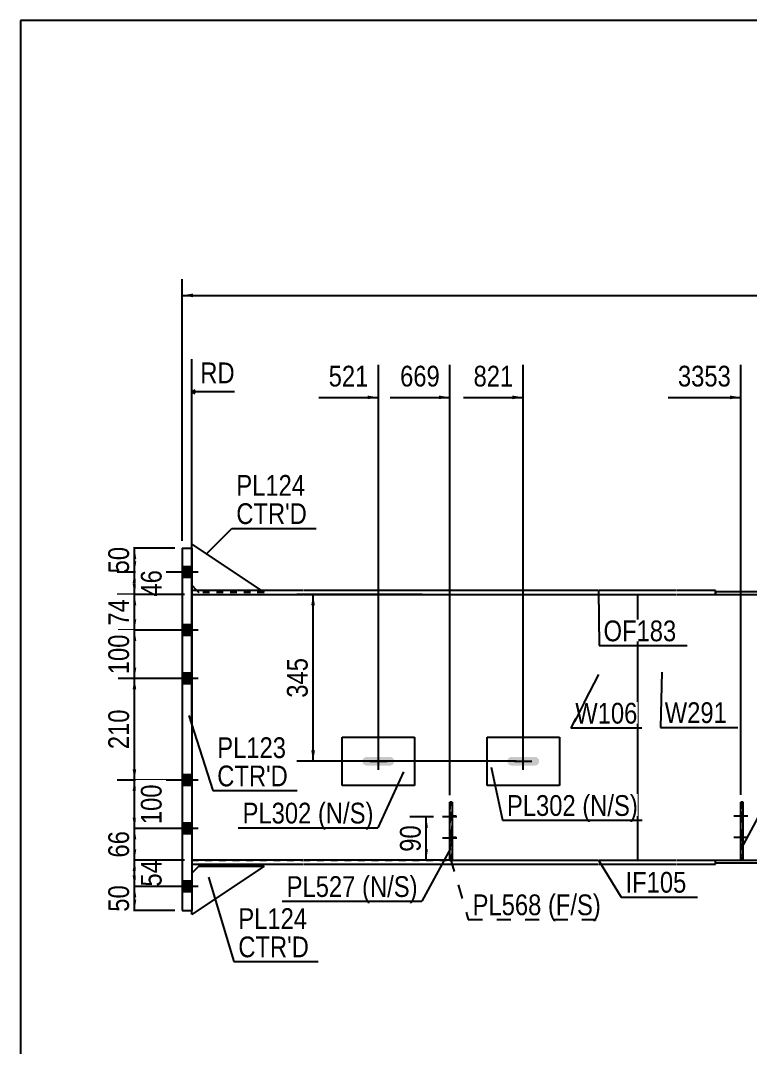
# Model space of a CAD drawing. Header units: millimetres. Extents: x -26 to 376, y -180 to 98.
# Drawn here: x -23.6 to 77, y -44 to 97.5 of the extents above; entities that cross this region are included whole.
import ezdxf

# ---------------------------------------------------------------- set-up
doc = ezdxf.new("R2010")
doc.units = ezdxf.units.MM
doc.linetypes.add('DXK_LINE_DOT1', pattern=[1.8814, 0.9407, -0.9407])
doc.linetypes.add('DXK_LINE_DOT2', pattern=[3.9198, 1.9599, -1.9599])
doc.styles.add('Arial Narrow', font='ARIALN.TTF', dxfattribs={"height": 0.2})

# ---------------------------------------------------------------- blocks, each defined once
blk = doc.blocks.new('Unknown-623588521-1210')
at = {"color": 5, "linetype": 'Continuous'}
for p, q in [((376.37, 97.51), (-23.63, 97.51)), ((-23.63, 97.51), (-23.63, -179.49))]:
    blk.add_line(p, q, dxfattribs=at)
blk = doc.blocks.new('Part-623588521-1416 - 1392')
at = {"color": 2, "linetype": 'Continuous'}
for p, q in [((20.77, -8), (20.77, -1.34)), ((20.77, -1.34), (30.77, -1.34)), ((30.77, -1.34), (30.77, -8)), ((30.77, -8), (20.77, -8))]:
    blk.add_line(p, q, dxfattribs=at)
blk = doc.blocks.new('Part-623588521-7664 - 1392')
at = {"color": 2, "linetype": 'Continuous'}
for p, q in [((75.81, -18.31), (75.81, -10.31)), ((76.14, -10.31), (75.81, -10.31)), ((76.14, -18.31), (76.14, -10.31)), ((75.81, -18.31), (76.14, -18.31))]:
    blk.add_line(p, q, dxfattribs=at)
at = {"color": 7, "linetype": 'DXK_LINE_DOT1'}
blk.add_line((75.81, -17.65), (76.14, -17.65), dxfattribs=at)
blk = doc.blocks.new('Part-623588521-1421 - 1392')
at = {"color": 2, "linetype": 'Continuous'}
for p, q in [((15.33, 18.87), (0, 18.87)), ((56.1, 18.87), (15.43, 18.87)), ((66.87, 18.87), (56.2, 18.87)), ((72.3, 18.87), (66.97, 18.87)), ((72.3, 18.33), (72.3, 18.87)), ((0, 18.33), (15.33, 18.33)), ((15.43, 18.33), (56.1, 18.33)), ((56.2, 18.33), (66.87, 18.33)), ((66.97, 18.33), (72.3, 18.33))]:
    blk.add_line(p, q, dxfattribs=at)
at = {"color": 7, "linetype": 'DXK_LINE_DOT1'}
blk.add_line((0, 18.87), (0, 18.33), dxfattribs=at)
blk = doc.blocks.new('Part-623588521-1710 - 1392')
at = {"color": 2, "linetype": 'Continuous'}
for p, q in [((10, -19.13), (0, -25.8)), ((1, -19.13), (0, -20.13)), ((1, -19.13), (10, -19.13)), ((0, -25.8), (0, -25.27))]:
    blk.add_line(p, q, dxfattribs=at)
at = {"color": 7, "linetype": 'DXK_LINE_DOT1'}
blk.add_line((0, -20.13), (0, -25.27), dxfattribs=at)
blk = doc.blocks.new('Part-623588521-1465 - 1392')
at = {"color": 2, "linetype": 'Continuous'}
for p, q in [((72.3, -18.73), (72.3, -18.33)), ((72.3, -18.33), (82.11, -18.33)), ((82.21, -18.33), (92.88, -18.33)), ((92.98, -18.33), (105.14, -18.33)), ((105.24, -18.33), (110.58, -18.33)), ((110.58, -18.33), (110.58, -18.73)), ((82.11, -18.73), (72.3, -18.73)), ((92.88, -18.73), (82.21, -18.73)), ((105.14, -18.73), (92.98, -18.73)), ((110.58, -18.73), (105.24, -18.73))]:
    blk.add_line(p, q, dxfattribs=at)
blk = doc.blocks.new('Part-623588521-1487 - 1392')
at = {"color": 2, "linetype": 'Continuous'}
for p, q in [((72.3, 18.73), (72.3, 18.33)), ((72.3, 18.73), (82.11, 18.73)), ((82.21, 18.73), (87.54, 18.73)), ((87.54, 18.73), (87.54, 18.33)), ((72.3, 18.33), (82.11, 18.33)), ((82.21, 18.33), (87.54, 18.33))]:
    blk.add_line(p, q, dxfattribs=at)
blk = doc.blocks.new('Part-623588521-1818 - 1392')
at = {"color": 7, "linetype": 'DXK_LINE_DOT1'}
for p, q in [((0, 18.33), (0, -18.33)), ((0, 18.33), (15.33, 18.33)), ((15.43, 18.33), (56.1, 18.33)), ((56.2, 18.33), (61.53, 18.33)), ((0, -18.33), (15.33, -18.33)), ((15.43, -18.33), (35.63, -18.33)), ((35.97, -18.33), (56.1, -18.33)), ((56.2, -18.33), (61.53, -18.33))]:
    blk.add_line(p, q, dxfattribs=at)
at = {"color": 2, "linetype": 'Continuous'}
blk.add_line((61.53, 18.33), (61.53, -18.33), dxfattribs=at)
blk = doc.blocks.new('Bolt-623588521-1822 - 1392')
at = {"linetype": 'Continuous'}
for points in [[(-1.33, 22.13), (-1.33, 20.67), (0, 20.67), (0, 22.13)], [(-1.33, 22.13), (-1.33, 20.67), (0, 20.67), (0, 22.13)], [(-1.33, 14.13), (-1.33, 12.67), (0, 12.67), (0, 14.13)], [(-1.33, 14.13), (-1.33, 12.67), (0, 12.67), (0, 14.13)], [(-1.33, 7.47), (-1.33, 6), (0, 6), (0, 7.47)], [(-1.33, 7.47), (-1.33, 6), (0, 6), (0, 7.47)], [(-1.33, -6.53), (-1.33, -8), (0, -8), (0, -6.53)], [(-1.33, -6.53), (-1.33, -8), (0, -8), (0, -6.53)], [(-1.33, -13.2), (-1.33, -14.67), (0, -14.67), (0, -13.2)], [(-1.33, -13.2), (-1.33, -14.67), (0, -14.67), (0, -13.2)], [(-1.33, -21.2), (-1.33, -22.67), (0, -22.67), (0, -21.2)], [(-1.33, -21.2), (-1.33, -22.67), (0, -22.67), (0, -21.2)]]:
    blk.add_hatch(color=3, dxfattribs=at).paths.add_polyline_path(points)
at = {"color": 3, "linetype": 'Continuous'}
for p, q in [((0.89, 21.4), (-5.33, 21.4)), ((0.89, 21.4), (-5.33, 21.4)), ((0, 22.13), (-1.33, 22.13)), ((0, 22.13), (-1.33, 22.13)), ((0, 20.67), (-1.33, 20.67)), ((0, 20.67), (-1.33, 20.67)), ((0.89, 13.4), (-5.33, 13.4)), ((0.89, 13.4), (-5.33, 13.4)), ((0, 14.13), (-1.33, 14.13)), ((0, 14.13), (-1.33, 14.13)), ((0, 12.67), (-1.33, 12.67)), ((0, 12.67), (-1.33, 12.67)), ((0, 7.47), (-1.33, 7.47)), ((0, 7.47), (-1.33, 7.47)), ((0.89, 6.73), (-5.33, 6.73)), ((0.89, 6.73), (-5.33, 6.73)), ((0, 6), (-1.33, 6)), ((0, 6), (-1.33, 6)), ((0, -6.53), (-1.33, -6.53)), ((0, -6.53), (-1.33, -6.53)), ((0.89, -7.27), (-5.33, -7.27)), ((0.89, -7.27), (-5.33, -7.27)), ((0, -8), (-1.33, -8)), ((0, -8), (-1.33, -8)), ((0.89, -13.93), (-5.33, -13.93)), ((0.89, -13.93), (-5.33, -13.93)), ((0, -13.2), (-1.33, -13.2)), ((0, -13.2), (-1.33, -13.2)), ((0, -14.67), (-1.33, -14.67)), ((0, -14.67), (-1.33, -14.67)), ((0, -21.2), (-1.33, -21.2)), ((0, -21.2), (-1.33, -21.2)), ((0.89, -21.93), (-5.33, -21.93)), ((0.89, -21.93), (-5.33, -21.93)), ((0, -22.67), (-1.33, -22.67)), ((0, -22.67), (-1.33, -22.67))]:
    blk.add_line(p, q, dxfattribs=at)
blk = doc.blocks.new('Part-623588521-1492 - 1392')
at = {"color": 2, "linetype": 'Continuous'}
for p, q in [((15.33, -18.33), (0, -18.33)), ((35.63, -18.33), (15.43, -18.33)), ((35.97, -18.33), (56.1, -18.33)), ((56.2, -18.33), (66.87, -18.33)), ((66.97, -18.33), (72.3, -18.33)), ((72.3, -18.87), (72.3, -18.33)), ((0, -18.87), (15.33, -18.87)), ((15.43, -18.87), (56.1, -18.87)), ((56.2, -18.87), (66.87, -18.87)), ((66.97, -18.87), (72.3, -18.87))]:
    blk.add_line(p, q, dxfattribs=at)
at = {"color": 7, "linetype": 'DXK_LINE_DOT1'}
for p, q in [((0, -18.33), (0, -18.87)), ((35.63, -18.33), (35.97, -18.33))]:
    blk.add_line(p, q, dxfattribs=at)
blk = doc.blocks.new('Part-623588521-1514 - 1392')
at = {"color": 2, "linetype": 'Continuous'}
blk.add_line((61.53, 18.33), (61.53, -18.33), dxfattribs=at)
at = {"color": 7, "linetype": 'DXK_LINE_DOT1'}
for p, q in [((61.53, 18.33), (66.87, 18.33)), ((66.97, 18.33), (82.11, 18.33)), ((82.21, 18.33), (92.88, 18.33)), ((92.98, 18.33), (105.14, 18.33)), ((105.24, 18.33), (115.91, 18.33)), ((116.01, 18.33), (156.68, 18.33)), ((156.78, 18.33), (168.94, 18.33)), ((169.04, 18.33), (181.21, 18.33)), ((181.31, 18.33), (192.02, 18.33)), ((192.02, 18.33), (192.02, -18.33)), ((61.53, -18.33), (66.87, -18.33)), ((66.97, -18.33), (82.11, -18.33)), ((82.21, -18.33), (92.88, -18.33)), ((92.98, -18.33), (105.14, -18.33)), ((105.24, -18.33), (115.91, -18.33)), ((116.01, -18.33), (156.68, -18.33)), ((156.78, -18.33), (168.94, -18.33)), ((169.04, -18.33), (181.21, -18.33)), ((181.31, -18.33), (192.02, -18.33))]:
    blk.add_line(p, q, dxfattribs=at)
blk = doc.blocks.new('Part-623588521-7668 - 1392')
at = {"color": 2, "linetype": 'Continuous'}
for p, q in [((35.63, -18.33), (35.63, -10.33)), ((35.97, -10.33), (35.63, -10.33)), ((35.97, -10.33), (35.97, -18.33)), ((35.97, -18.33), (35.63, -18.33))]:
    blk.add_line(p, q, dxfattribs=at)
at = {"color": 7, "linetype": 'DXK_LINE_DOT1'}
blk.add_line((35.63, -17.67), (35.97, -17.67), dxfattribs=at)
blk = doc.blocks.new('Part-623588521-1676 - 1392')
at = {"color": 2, "linetype": 'Continuous'}
for p, q in [((-1.33, 24.73), (0, 24.73)), ((-1.33, 24.73), (-1.33, -25.27)), ((0, 24.73), (0, -25.27)), ((-1.33, -25.27), (0, -25.27))]:
    blk.add_line(p, q, dxfattribs=at)
blk = doc.blocks.new('Part-623588521-1705 - 1392')
at = {"color": 2, "linetype": 'Continuous'}
for p, q in [((0, 24.73), (0, 25.27)), ((0, 25.27), (9.6, 18.87)), ((0.73, 18.87), (0, 19.6))]:
    blk.add_line(p, q, dxfattribs=at)
at = {"color": 7, "linetype": 'DXK_LINE_DOT1'}
for p, q in [((0, 19.6), (0, 24.73)), ((0.73, 18.87), (1, 18.6)), ((10, 18.6), (1, 18.6)), ((9.6, 18.87), (10, 18.6))]:
    blk.add_line(p, q, dxfattribs=at)
blk = doc.blocks.new('Part-623588521-1725 - 1392')
at = {"color": 2, "linetype": 'Continuous'}
for p, q in [((40.77, -8), (40.77, -1.34)), ((40.77, -1.34), (50.77, -1.34)), ((50.77, -1.34), (50.77, -8)), ((50.77, -8), (40.77, -8))]:
    blk.add_line(p, q, dxfattribs=at)
blk = doc.blocks.new('Bolt-623588521-1823 - 1392')
at = {"linetype": 'Continuous'}
blk.add_hatch(color=3, dxfattribs=at).paths.add_polyline_path([(47.79, -5.09), (47.92, -4.9), (47.97, -4.67), (47.92, -4.44), (47.79, -4.25), (47.6, -4.12), (47.37, -4.07), (44.17, -4.07), (43.94, -4.12), (43.74, -4.25), (43.61, -4.44), (43.57, -4.67), (43.61, -4.9), (43.74, -5.09), (43.94, -5.22), (44.17, -5.27), (47.37, -5.27), (47.6, -5.22)])
at = {"color": 3, "linetype": 'Continuous'}
for p, q in [((45.77, -5.87), (45.77, -3.47)), ((44.57, -4.67), (46.97, -4.67))]:
    blk.add_line(p, q, dxfattribs=at)
blk = doc.blocks.new('Bolt-623588521-1829 - 1392')
at = {"linetype": 'Continuous'}
blk.add_hatch(color=3, dxfattribs=at).paths.add_polyline_path([(27.79, -5.09), (27.92, -4.9), (27.97, -4.67), (27.92, -4.44), (27.79, -4.25), (27.6, -4.12), (27.37, -4.07), (24.17, -4.07), (23.94, -4.12), (23.74, -4.25), (23.61, -4.44), (23.57, -4.67), (23.61, -4.9), (23.74, -5.09), (23.94, -5.22), (24.17, -5.27), (27.37, -5.27), (27.6, -5.22)])
at = {"color": 3, "linetype": 'Continuous'}
for p, q in [((25.77, -5.87), (25.77, -3.47)), ((24.57, -4.67), (26.97, -4.67))]:
    blk.add_line(p, q, dxfattribs=at)
blk = doc.blocks.new('Part-623588521-7666 - 1392')
at = {"color": 7, "linetype": 'DXK_LINE_DOT1'}
for p, q in [((75.81, -10.31), (75.81, -18.31)), ((76.14, -10.31), (75.81, -10.31)), ((76.14, -18.31), (76.14, -10.31)), ((75.81, -18.31), (76.14, -18.31))]:
    blk.add_line(p, q, dxfattribs=at)
blk = doc.blocks.new('Part-623588521-7670 - 1392')
at = {"color": 7, "linetype": 'DXK_LINE_DOT1'}
for p, q in [((35.63, -10.33), (35.63, -18.33)), ((35.97, -10.33), (35.63, -10.33)), ((35.97, -18.33), (35.97, -10.33)), ((35.63, -18.33), (35.97, -18.33))]:
    blk.add_line(p, q, dxfattribs=at)
blk = doc.blocks.new('Bolt-623588521-7684 - 1392')
at = {"linetype": 'Continuous'}
for points in [[(76.14, -12.7), (76.14, -11.76), (75.81, -11.76), (75.81, -12.7)], [(76.14, -15.65), (76.14, -14.71), (75.81, -14.71), (75.81, -15.65)]]:
    blk.add_hatch(color=3, dxfattribs=at).paths.add_polyline_path(points)
at = {"color": 3, "linetype": 'Continuous'}
for p, q in [((76.14, -11.76), (75.81, -11.76)), ((76.68, -12.23), (75.81, -12.23)), ((76.14, -12.7), (75.81, -12.7)), ((76.14, -14.71), (75.81, -14.71)), ((76.68, -15.18), (75.81, -15.18)), ((76.14, -15.65), (75.81, -15.65))]:
    blk.add_line(p, q, dxfattribs=at)
blk = doc.blocks.new('Bolt-623588521-7686 - 1392')
at = {"color": 3, "linetype": 'DXK_LINE_DOT2'}
for p, q in [((76.78, -12.23), (74.58, -12.23)), ((76.14, -11.76), (75.81, -11.76)), ((76.14, -12.7), (75.81, -12.7)), ((76.78, -15.18), (74.58, -15.18)), ((76.14, -14.71), (75.81, -14.71)), ((76.14, -15.65), (75.81, -15.65))]:
    blk.add_line(p, q, dxfattribs=at)
blk = doc.blocks.new('Bolt-623588521-7688 - 1392')
at = {"linetype": 'Continuous'}
for points in [[(35.97, -12.72), (35.97, -11.78), (35.63, -11.78), (35.63, -12.72)], [(35.97, -15.67), (35.97, -14.73), (35.63, -14.73), (35.63, -15.67)]]:
    blk.add_hatch(color=3, dxfattribs=at).paths.add_polyline_path(points)
at = {"color": 3, "linetype": 'Continuous'}
for p, q in [((35.97, -11.78), (35.63, -11.78)), ((36.5, -12.25), (35.63, -12.25)), ((35.97, -12.72), (35.63, -12.72)), ((35.97, -14.73), (35.63, -14.73)), ((36.5, -15.2), (35.63, -15.2)), ((35.97, -15.67), (35.63, -15.67))]:
    blk.add_line(p, q, dxfattribs=at)
blk = doc.blocks.new('Bolt-623588521-7690 - 1392')
at = {"color": 3, "linetype": 'DXK_LINE_DOT2'}
for p, q in [((36.6, -12.33), (34.4, -12.33)), ((35.97, -11.86), (35.63, -11.86)), ((35.97, -12.8), (35.63, -12.8)), ((36.6, -15.28), (34.4, -15.28)), ((35.97, -14.81), (35.63, -14.81)), ((35.97, -15.75), (35.63, -15.75))]:
    blk.add_line(p, q, dxfattribs=at)
blk = doc.blocks.new('StraightDimension-623588521-12097 - 1392')
at = {"linetype": 'Continuous'}
for points in [[(-8.15, -19.83), (-7.9, -18.33), (-7.65, -19.83)], [(-7.65, -20.43), (-7.9, -21.93), (-8.15, -20.43)]]:
    blk.add_hatch(color=7, dxfattribs=at).paths.add_polyline_path(points)
at = {"color": 7, "linetype": 'Continuous'}
for p, q in [((-1, -18.33), (-10.3, -18.33)), ((-7.9, -21.93), (-7.9, -18.33)), ((-1, -21.93), (-10.3, -21.93))]:
    blk.add_line(p, q, dxfattribs=at)
at = {"color": 0}
blk.add_wipeout([(-3.55, -17.71), (-7.75, -17.71), (-7.75, -22.56), (-3.55, -22.56)], dxfattribs=at)
at = {"color": 3, "style": 'Arial Narrow'}
blk.add_text('54', height=2.863, rotation=90.0002, dxfattribs=at).set_placement((-4.15, -21.96))
blk = doc.blocks.new('StraightDimension-623588521-2141 - 1392')
at = {"linetype": 'Continuous'}
for points in [[(16.51, 16.83), (16.76, 18.33), (17.01, 16.83)], [(17.01, -3.17), (16.76, -4.67), (16.51, -3.17)]]:
    blk.add_hatch(color=7, dxfattribs=at).paths.add_polyline_path(points)
at = {"color": 7, "linetype": 'Continuous'}
for p, q in [((31.8, 18.33), (14.51, 18.33)), ((16.76, -4.67), (16.76, 18.33)), ((44.77, -4.67), (14.51, -4.67))]:
    blk.add_line(p, q, dxfattribs=at)
at = {"color": 0}
blk.add_wipeout([(16.61, 10.17), (12.41, 10.17), (12.41, 3.49), (16.61, 3.49)], dxfattribs=at)
at = {"color": 3, "style": 'Arial Narrow'}
blk.add_text('345', height=2.863, rotation=90.0002, dxfattribs=at).set_placement((16.01, 4.09))
blk = doc.blocks.new('StraightDimension-623588521-2375 - 1392')
at = {"linetype": 'Continuous'}
blk.add_hatch(color=7, dxfattribs=at).paths.add_polyline_path([(0.17, 59.34), (-1.33, 59.59), (0.17, 59.84)])
at = {"color": 7, "linetype": 'Continuous'}
for p, q in [((-1.33, 25.73), (-1.33, 61.84)), ((-1.33, 59.59), (285.38, 59.59))]:
    blk.add_line(p, q, dxfattribs=at)
blk = doc.blocks.new('StraightDimension-623588521-10210 - 1392')
at = {"linetype": 'Continuous'}
blk.add_hatch(color=7, dxfattribs=at).paths.add_polyline_path([(74.31, 45.77), (75.81, 45.52), (74.31, 45.27)])
at = {"color": 7, "linetype": 'Continuous'}
for p, q in [((75.81, -9.31), (75.81, 50.02)), ((65.75, 45.52), (75.81, 45.52))]:
    blk.add_line(p, q, dxfattribs=at)
at = {"color": 0}
blk.add_wipeout([(75.03, 46.42), (75.03, 50.62), (66.52, 50.62), (66.52, 46.42)], dxfattribs=at)
at = {"color": 3, "style": 'Arial Narrow'}
blk.add_text('3353', height=2.863, dxfattribs=at).set_placement((67.12, 47.02))
blk = doc.blocks.new('StraightDimension-623588521-10211 - 1392')
at = {"linetype": 'Continuous'}
blk.add_hatch(color=7, dxfattribs=at).paths.add_polyline_path([(44.27, 45.77), (45.77, 45.52), (44.27, 45.27)])
at = {"color": 7, "linetype": 'Continuous'}
for p, q in [((45.77, -3.67), (45.77, 50.02)), ((37.53, 45.52), (45.77, 45.52))]:
    blk.add_line(p, q, dxfattribs=at)
at = {"color": 0}
blk.add_wipeout([(44.99, 46.42), (44.99, 50.62), (38.31, 50.62), (38.31, 46.42)], dxfattribs=at)
at = {"color": 3, "style": 'Arial Narrow'}
blk.add_text('821', height=2.863, dxfattribs=at).set_placement((38.91, 47.02))
blk = doc.blocks.new('StraightDimension-623588521-10212 - 1392')
at = {"linetype": 'Continuous'}
blk.add_hatch(color=7, dxfattribs=at).paths.add_polyline_path([(34.13, 45.77), (35.63, 45.52), (34.13, 45.27)])
at = {"color": 7, "linetype": 'Continuous'}
for p, q in [((35.63, -9.33), (35.63, 50.02)), ((27.4, 45.52), (35.63, 45.52))]:
    blk.add_line(p, q, dxfattribs=at)
at = {"color": 0}
blk.add_wipeout([(34.86, 46.42), (34.86, 50.62), (28.17, 50.62), (28.17, 46.42)], dxfattribs=at)
at = {"color": 3, "style": 'Arial Narrow'}
blk.add_text('669', height=2.863, dxfattribs=at).set_placement((28.77, 47.02))
blk = doc.blocks.new('StraightDimension-623588521-10213 - 1392')
at = {"linetype": 'Continuous'}
blk.add_hatch(color=7, dxfattribs=at).paths.add_polyline_path([(24.27, 45.77), (25.77, 45.52), (24.27, 45.27)])
at = {"color": 7, "linetype": 'Continuous'}
for p, q in [((25.77, -3.67), (25.77, 50.02)), ((17.53, 45.52), (25.77, 45.52))]:
    blk.add_line(p, q, dxfattribs=at)
at = {"color": 0, "linetype": 'Continuous'}
blk.add_wipeout([(6.53, 46.87), (6.53, 51.07), (0.59, 51.07), (0.59, 46.87)], dxfattribs=at)
at = {"color": 7, "linetype": 'Continuous'}
for p, q in [((0, 0.73), (0, 50.77)), ((0.5, 46.52), (0, 46.27)), ((0.5, 46.02), (0, 46.27)), ((5.93, 46.27), (0, 46.27))]:
    blk.add_line(p, q, dxfattribs=at)
at = {"color": 3, "linetype": 'Continuous', "style": 'Arial Narrow'}
blk.add_text('RD', height=2.863, dxfattribs=at).set_placement((1.19, 47.47))
at = {"color": 0}
blk.add_wipeout([(24.99, 46.42), (24.99, 50.62), (18.31, 50.62), (18.31, 46.42)], dxfattribs=at)
at = {"color": 3, "style": 'Arial Narrow'}
blk.add_text('521', height=2.863, dxfattribs=at).set_placement((18.91, 47.02))
blk = doc.blocks.new('StraightDimension-623588521-10445 - 1392')
at = {"linetype": 'Continuous'}
for points in [[(32.11, -13.83), (32.36, -12.33), (32.61, -13.83)], [(32.61, -16.83), (32.36, -18.33), (32.11, -16.83)]]:
    blk.add_hatch(color=7, dxfattribs=at).paths.add_polyline_path(points)
at = {"color": 7, "linetype": 'Continuous'}
for p, q in [((33.4, -12.33), (30.11, -12.33)), ((32.36, -18.33), (32.36, -12.33)), ((33.4, -18.33), (30.11, -18.33))]:
    blk.add_line(p, q, dxfattribs=at)
at = {"color": 0}
blk.add_wipeout([(32.21, -12.9), (28.01, -12.9), (28.01, -17.76), (32.21, -17.76)], dxfattribs=at)
at = {"color": 3, "style": 'Arial Narrow'}
blk.add_text('90', height=2.863, rotation=90.0002, dxfattribs=at).set_placement((31.61, -17.16))
blk = doc.blocks.new('StraightDimension-623588521-12090 - 1392')
at = {"linetype": 'Continuous'}
for points in [[(-8.15, 23.23), (-7.9, 24.73), (-7.65, 23.23)], [(-7.65, 22.9), (-7.9, 21.4), (-8.15, 22.9)]]:
    blk.add_hatch(color=7, dxfattribs=at).paths.add_polyline_path(points)
at = {"color": 7, "linetype": 'Continuous'}
for p, q in [((-2.33, 24.73), (-10.15, 24.73)), ((-7.9, 21.4), (-7.9, 24.73)), ((-1, 21.4), (-10.15, 21.4))]:
    blk.add_line(p, q, dxfattribs=at)
at = {"color": 0}
blk.add_wipeout([(-8.05, 25.49), (-12.25, 25.49), (-12.25, 20.64), (-8.05, 20.64)], dxfattribs=at)
at = {"color": 3, "style": 'Arial Narrow'}
blk.add_text('50', height=2.863, rotation=90.0002, dxfattribs=at).set_placement((-8.65, 21.24))
blk = doc.blocks.new('StraightDimension-623588521-12091 - 1392')
at = {"linetype": 'Continuous'}
for points in [[(-8.15, 19.9), (-7.9, 21.4), (-7.65, 19.9)], [(-7.65, 19.83), (-7.9, 18.33), (-8.15, 19.83)]]:
    blk.add_hatch(color=7, dxfattribs=at).paths.add_polyline_path(points)
at = {"color": 7, "linetype": 'Continuous'}
for p, q in [((-1, 21.4), (-10.3, 21.4)), ((-7.9, 18.33), (-7.9, 21.4)), ((-1, 18.33), (-10.3, 18.33))]:
    blk.add_line(p, q, dxfattribs=at)
at = {"color": 0}
blk.add_wipeout([(-3.55, 22.29), (-7.75, 22.29), (-7.75, 17.44), (-3.55, 17.44)], dxfattribs=at)
at = {"color": 3, "style": 'Arial Narrow'}
blk.add_text('46', height=2.863, rotation=90.0002, dxfattribs=at).set_placement((-4.15, 18.04))
blk = doc.blocks.new('StraightDimension-623588521-12092 - 1392')
at = {"linetype": 'Continuous'}
for points in [[(-8.15, 16.83), (-7.9, 18.33), (-7.65, 16.83)], [(-7.65, 14.91), (-7.9, 13.41), (-8.15, 14.91)]]:
    blk.add_hatch(color=7, dxfattribs=at).paths.add_polyline_path(points)
at = {"color": 7, "linetype": 'Continuous'}
for p, q in [((-1, 18.33), (-10.15, 18.33)), ((-7.9, 13.41), (-7.9, 18.33)), ((-1, 13.41), (-10.15, 13.41))]:
    blk.add_line(p, q, dxfattribs=at)
at = {"color": 0}
blk.add_wipeout([(-8.05, 18.3), (-12.25, 18.3), (-12.25, 13.44), (-8.05, 13.44)], dxfattribs=at)
at = {"color": 3, "style": 'Arial Narrow'}
blk.add_text('74', height=2.863, rotation=90.0002, dxfattribs=at).set_placement((-8.65, 14.04))
blk = doc.blocks.new('StraightDimension-623588521-12093 - 1392')
at = {"linetype": 'Continuous'}
for points in [[(-8.15, 11.91), (-7.9, 13.41), (-7.65, 11.91)], [(-7.65, 8.23), (-7.9, 6.73), (-8.15, 8.23)]]:
    blk.add_hatch(color=7, dxfattribs=at).paths.add_polyline_path(points)
at = {"color": 7, "linetype": 'Continuous'}
for p, q in [((-1, 13.41), (-10.15, 13.41)), ((-7.9, 6.73), (-7.9, 13.41)), ((-0.11, 6.73), (-10.15, 6.73))]:
    blk.add_line(p, q, dxfattribs=at)
at = {"color": 0}
blk.add_wipeout([(-8.05, 13.41), (-12.25, 13.41), (-12.25, 6.73), (-8.05, 6.73)], dxfattribs=at)
at = {"color": 3, "style": 'Arial Narrow'}
blk.add_text('100', height=2.863, rotation=90.0002, dxfattribs=at).set_placement((-8.65, 7.33))
blk = doc.blocks.new('StraightDimension-623588521-12094 - 1392')
at = {"linetype": 'Continuous'}
for points in [[(-8.15, 5.23), (-7.9, 6.73), (-7.65, 5.23)], [(-7.65, -5.77), (-7.9, -7.27), (-8.15, -5.77)]]:
    blk.add_hatch(color=7, dxfattribs=at).paths.add_polyline_path(points)
at = {"color": 7, "linetype": 'Continuous'}
for p, q in [((-0.11, 6.73), (-10.15, 6.73)), ((-7.9, -7.27), (-7.9, 6.73)), ((-0.11, -7.27), (-10.15, -7.27))]:
    blk.add_line(p, q, dxfattribs=at)
at = {"color": 0}
blk.add_wipeout([(-8.05, 3.08), (-12.25, 3.08), (-12.25, -3.61), (-8.05, -3.61)], dxfattribs=at)
at = {"color": 3, "style": 'Arial Narrow'}
blk.add_text('210', height=2.863, rotation=90.0002, dxfattribs=at).set_placement((-8.65, -3.01))
blk = doc.blocks.new('StraightDimension-623588521-12095 - 1392')
at = {"linetype": 'Continuous'}
for points in [[(-8.15, -8.77), (-7.9, -7.27), (-7.65, -8.77)], [(-7.65, -12.44), (-7.9, -13.94), (-8.15, -12.44)]]:
    blk.add_hatch(color=7, dxfattribs=at).paths.add_polyline_path(points)
at = {"color": 7, "linetype": 'Continuous'}
for p, q in [((-0.11, -7.27), (-10.3, -7.27)), ((-7.9, -13.94), (-7.9, -7.27)), ((-1, -13.94), (-10.3, -13.94))]:
    blk.add_line(p, q, dxfattribs=at)
at = {"color": 0}
blk.add_wipeout([(-3.55, -7.26), (-7.75, -7.26), (-7.75, -13.95), (-3.55, -13.95)], dxfattribs=at)
at = {"color": 3, "style": 'Arial Narrow'}
blk.add_text('100', height=2.863, rotation=90.0002, dxfattribs=at).set_placement((-4.15, -13.35))
blk = doc.blocks.new('StraightDimension-623588521-12096 - 1392')
at = {"linetype": 'Continuous'}
for points in [[(-8.15, -15.44), (-7.9, -13.94), (-7.65, -15.44)], [(-7.65, -16.83), (-7.9, -18.33), (-8.15, -16.83)]]:
    blk.add_hatch(color=7, dxfattribs=at).paths.add_polyline_path(points)
at = {"color": 7, "linetype": 'Continuous'}
for p, q in [((-1, -13.94), (-10.15, -13.94)), ((-7.9, -18.33), (-7.9, -13.94)), ((-1, -18.33), (-10.15, -18.33))]:
    blk.add_line(p, q, dxfattribs=at)
at = {"color": 0}
blk.add_wipeout([(-8.05, -13.71), (-12.25, -13.71), (-12.25, -18.56), (-8.05, -18.56)], dxfattribs=at)
at = {"color": 3, "style": 'Arial Narrow'}
blk.add_text('66', height=2.863, rotation=90.0002, dxfattribs=at).set_placement((-8.65, -17.96))
blk = doc.blocks.new('StraightDimension-623588521-12098 - 1392')
at = {"linetype": 'Continuous'}
for points in [[(-8.15, -23.43), (-7.9, -21.93), (-7.65, -23.43)], [(-7.65, -23.77), (-7.9, -25.27), (-8.15, -23.77)]]:
    blk.add_hatch(color=7, dxfattribs=at).paths.add_polyline_path(points)
at = {"color": 7, "linetype": 'Continuous'}
for p, q in [((-1, -21.93), (-10.15, -21.93)), ((-7.9, -25.27), (-7.9, -21.93)), ((-2.33, -25.27), (-10.15, -25.27))]:
    blk.add_line(p, q, dxfattribs=at)
at = {"color": 0}
blk.add_wipeout([(-8.05, -21.17), (-12.25, -21.17), (-12.25, -26.03), (-8.05, -26.03)], dxfattribs=at)
at = {"color": 3, "style": 'Arial Narrow'}
blk.add_text('50', height=2.863, rotation=90.0002, dxfattribs=at).set_placement((-8.65, -25.43))
blk = doc.blocks.new('Mark-623588521-1412 - 1392')
at = {"color": 0}
for points in [[(16.53, -13.26), (16.53, -10.26), (7.03, -10.26), (7.03, -13.26)], [(25.09, -13.26), (25.09, -10.26), (17.43, -10.26), (17.43, -13.26)]]:
    blk.add_wipeout(points, dxfattribs=at)
for points in [[(16.53, -13.26), (16.53, -10.26), (7.03, -10.26), (7.03, -13.26)], [(25.09, -13.26), (25.09, -10.26), (17.43, -10.26), (17.43, -13.26)]]:
    blk.add_wipeout(points, dxfattribs=at)
at = {"color": 7, "linetype": 'Continuous'}
for p in [(29.23, -6.12), (6.43, -13.86)]:
    blk.add_line(p, (25.69, -13.86), dxfattribs=at)
at = {"color": 3, "style": 'Arial Narrow'}
for s, p in [('PL302', (7.03, -13.26)), ('(N/', (17.43, -13.26)), ('S)', (21.81, -13.26))]:
    blk.add_text(s, height=2.863, dxfattribs=at).set_placement(p)
blk = doc.blocks.new('Mark-623588521-1417 - 1392')
at = {"color": 0}
blk.add_wipeout([(66.9, 11.88), (66.9, 14.88), (56.85, 14.88), (56.85, 11.88)], dxfattribs=at)
blk.add_wipeout([(66.9, 11.88), (66.9, 14.88), (56.85, 14.88), (56.85, 11.88)], dxfattribs=at)
at = {"color": 7, "linetype": 'Continuous'}
for p, q in [((56.16, 18.87), (56.25, 11.28)), ((56.25, 11.28), (68.4, 11.28))]:
    blk.add_line(p, q, dxfattribs=at)
at = {"color": 3, "style": 'Arial Narrow'}
blk.add_text('OF183', height=2.863, dxfattribs=at).set_placement((56.85, 11.88))
blk = doc.blocks.new('Mark-623588521-1488 - 1392')
at = {"color": 0}
blk.add_wipeout([(68.3, -22.8), (68.3, -19.8), (59.89, -19.8), (59.89, -22.8)], dxfattribs=at)
blk.add_wipeout([(68.3, -22.8), (68.3, -19.8), (59.89, -19.8), (59.89, -22.8)], dxfattribs=at)
at = {"color": 7, "linetype": 'Continuous'}
for p, q in [((56.16, -18.33), (59.29, -23.4)), ((59.29, -23.4), (69.8, -23.4))]:
    blk.add_line(p, q, dxfattribs=at)
at = {"color": 3, "style": 'Arial Narrow'}
blk.add_text('IF105', height=2.863, dxfattribs=at).set_placement((59.89, -22.8))
blk = doc.blocks.new('Mark-623588521-1701 - 1392')
at = {"color": 0}
for points in [[(15.66, 31.95), (15.66, 34.95), (6.16, 34.95), (6.16, 31.95)], [(15.91, 28.05), (15.91, 31.05), (6.16, 31.05), (6.16, 28.05)]]:
    blk.add_wipeout(points, dxfattribs=at)
for points in [[(15.66, 31.95), (15.66, 34.95), (6.16, 34.95), (6.16, 31.95)], [(15.91, 28.05), (15.91, 31.05), (6.16, 31.05), (6.16, 28.05)]]:
    blk.add_wipeout(points, dxfattribs=at)
at = {"color": 7, "linetype": 'Continuous'}
for p, q in [((2.02, 23.91), (5.56, 27.45)), ((5.56, 27.45), (17.16, 27.45))]:
    blk.add_line(p, q, dxfattribs=at)
at = {"color": 3, "style": 'Arial Narrow'}
blk.add_text('PL124', height=2.863, dxfattribs=at).set_placement((6.16, 31.95))
at = {"color": 1, "style": 'Arial Narrow'}
blk.add_text("CTR'D", height=2.863, dxfattribs=at).set_placement((6.16, 28.05))
blk = doc.blocks.new('Mark-623588521-1510 - 1392')
at = {"color": 0}
blk.add_wipeout([(73.89, 0.6), (73.89, 3.6), (65.3, 3.6), (65.3, 0.6)], dxfattribs=at)
blk.add_wipeout([(73.89, 0.6), (73.89, 3.6), (65.3, 3.6), (65.3, 0.6)], dxfattribs=at)
at = {"color": 7, "linetype": 'Continuous'}
for p, q in [((64.88, 7.6), (64.7, 0)), ((64.7, 0), (75.39, 0))]:
    blk.add_line(p, q, dxfattribs=at)
at = {"color": 3, "style": 'Arial Narrow'}
blk.add_text('W291', height=2.863, dxfattribs=at).set_placement((65.3, 0.6))
blk = doc.blocks.new('Mark-623588521-1672 - 1392')
at = {"color": 0}
for points in [[(13.04, -4.23), (13.04, -1.23), (3.53, -1.23), (3.53, -4.23)], [(13.29, -8.13), (13.29, -5.13), (3.53, -5.13), (3.53, -8.13)]]:
    blk.add_wipeout(points, dxfattribs=at)
for points in [[(13.04, -4.23), (13.04, -1.23), (3.53, -1.23), (3.53, -4.23)], [(13.29, -8.13), (13.29, -5.13), (3.53, -5.13), (3.53, -8.13)]]:
    blk.add_wipeout(points, dxfattribs=at)
at = {"color": 7, "linetype": 'Continuous'}
for p, q in [((-0.39, 1.62), (2.93, -8.73)), ((2.93, -8.73), (14.54, -8.73))]:
    blk.add_line(p, q, dxfattribs=at)
at = {"color": 3, "style": 'Arial Narrow'}
blk.add_text('PL123', height=2.863, dxfattribs=at).set_placement((3.53, -4.23))
at = {"color": 1, "style": 'Arial Narrow'}
blk.add_text("CTR'D", height=2.863, dxfattribs=at).set_placement((3.53, -8.13))
blk = doc.blocks.new('Mark-623588521-1706 - 1392')
at = {"color": 0}
for points in [[(15.94, -27.81), (15.94, -24.81), (6.44, -24.81), (6.44, -27.81)], [(16.19, -31.71), (16.19, -28.71), (6.44, -28.71), (6.44, -31.71)]]:
    blk.add_wipeout(points, dxfattribs=at)
for points in [[(15.94, -27.81), (15.94, -24.81), (6.44, -24.81), (6.44, -27.81)], [(16.19, -31.71), (16.19, -28.71), (6.44, -28.71), (6.44, -31.71)]]:
    blk.add_wipeout(points, dxfattribs=at)
at = {"color": 7, "linetype": 'Continuous'}
for p, q in [((2.3, -20.67), (5.84, -32.31)), ((5.84, -32.31), (17.44, -32.31))]:
    blk.add_line(p, q, dxfattribs=at)
at = {"color": 3, "style": 'Arial Narrow'}
blk.add_text('PL124', height=2.863, dxfattribs=at).set_placement((6.44, -27.81))
at = {"color": 1, "style": 'Arial Narrow'}
blk.add_text("CTR'D", height=2.863, dxfattribs=at).set_placement((6.44, -31.71))
blk = doc.blocks.new('Mark-623588521-1721 - 1392')
at = {"color": 0}
for points in [[(53.02, -12.21), (53.02, -9.21), (43.52, -9.21), (43.52, -12.21)], [(61.58, -12.21), (61.58, -9.21), (53.92, -9.21), (53.92, -12.21)]]:
    blk.add_wipeout(points, dxfattribs=at)
for points in [[(53.02, -12.21), (53.02, -9.21), (43.52, -9.21), (43.52, -12.21)], [(61.58, -12.21), (61.58, -9.21), (53.92, -9.21), (53.92, -12.21)]]:
    blk.add_wipeout(points, dxfattribs=at)
at = {"color": 7, "linetype": 'Continuous'}
for p, q in [((41.35, -5.47), (42.92, -12.81)), ((42.92, -12.81), (62.18, -12.81))]:
    blk.add_line(p, q, dxfattribs=at)
at = {"color": 3, "style": 'Arial Narrow'}
for s, p in [('PL302', (43.52, -12.21)), ('(N/', (53.92, -12.21)), ('S)', (58.3, -12.21))]:
    blk.add_text(s, height=2.863, dxfattribs=at).set_placement(p)
blk = doc.blocks.new('Mark-623588521-1814 - 1392')
at = {"color": 0}
blk.add_wipeout([(61.54, 0.52), (61.54, 3.52), (52.95, 3.52), (52.95, 0.52)], dxfattribs=at)
blk.add_wipeout([(61.54, 0.52), (61.54, 3.52), (52.95, 3.52), (52.95, 0.52)], dxfattribs=at)
at = {"color": 7, "linetype": 'Continuous'}
for p, q in [((56.16, 7.3), (52.35, -0.08)), ((52.35, -0.08), (62.14, -0.08))]:
    blk.add_line(p, q, dxfattribs=at)
at = {"color": 3, "style": 'Arial Narrow'}
blk.add_text('W106', height=2.863, dxfattribs=at).set_placement((52.95, 0.52))
blk = doc.blocks.new('MarkSet-623588521-7772 - 1392')
at = {"color": 0}
for points in [[(90.02, -8.68), (90.02, -5.68), (80.51, -5.68), (80.51, -8.68)], [(95.3, -8.68), (95.3, -5.68), (90.92, -5.68), (90.92, -8.68)]]:
    blk.add_wipeout(points, dxfattribs=at)
for points in [[(90.02, -8.68), (90.02, -5.68), (80.51, -5.68), (80.51, -8.68)], [(95.3, -8.68), (95.3, -5.68), (90.92, -5.68), (90.92, -8.68)]]:
    blk.add_wipeout(points, dxfattribs=at)
at = {"color": 7, "linetype": 'Continuous'}
for p, q in [((75.89, -16.69), (79.91, -9.28)), ((79.91, -9.28), (95.9, -9.28))]:
    blk.add_line(p, q, dxfattribs=at)
at = {"color": 3, "style": 'Arial Narrow'}
for s, p in [('PL527', (80.51, -8.68)), ('BS', (90.92, -8.68))]:
    blk.add_text(s, height=2.863, dxfattribs=at).set_placement(p)
blk = doc.blocks.new('Mark-623588521-11381 - 1392')
at = {"color": 0}
for points in [[(22.62, -23.39), (22.62, -20.39), (13.11, -20.39), (13.11, -23.39)], [(31.18, -23.39), (31.18, -20.39), (23.52, -20.39), (23.52, -23.39)]]:
    blk.add_wipeout(points, dxfattribs=at)
for points in [[(22.62, -23.39), (22.62, -20.39), (13.11, -20.39), (13.11, -23.39)], [(31.18, -23.39), (31.18, -20.39), (23.52, -20.39), (23.52, -23.39)]]:
    blk.add_wipeout(points, dxfattribs=at)
at = {"color": 7, "linetype": 'Continuous'}
for p in [(35.72, -16.71), (12.51, -23.99)]:
    blk.add_line(p, (31.78, -23.99), dxfattribs=at)
at = {"color": 3, "style": 'Arial Narrow'}
for s, p in [('PL527', (13.11, -23.39)), ('(N/', (23.52, -23.39)), ('S)', (27.9, -23.39))]:
    blk.add_text(s, height=2.863, dxfattribs=at).set_placement(p)
blk = doc.blocks.new('Mark-623588521-11384 - 1392')
at = {"color": 0}
for points in [[(48.28, -25.91), (48.28, -22.91), (38.78, -22.91), (38.78, -25.91)], [(56.48, -25.91), (56.48, -22.91), (49.18, -22.91), (49.18, -25.91)]]:
    blk.add_wipeout(points, dxfattribs=at)
for points in [[(48.28, -25.91), (48.28, -22.91), (38.78, -22.91), (38.78, -25.91)], [(56.48, -25.91), (56.48, -22.91), (49.18, -22.91), (49.18, -25.91)]]:
    blk.add_wipeout(points, dxfattribs=at)
at = {"color": 7, "linetype": 'DXK_LINE_DOT2'}
for p, q in [((35.68, -17.98), (38.18, -26.51)), ((38.18, -26.51), (57.08, -26.51))]:
    blk.add_line(p, q, dxfattribs=at)
at = {"color": 3, "style": 'Arial Narrow'}
for s, p in [('PL568', (38.78, -25.91)), ('(F/', (49.18, -25.91)), ('S)', (53.19, -25.91))]:
    blk.add_text(s, height=2.863, dxfattribs=at).set_placement(p)

msp = doc.modelspace()

# ---------------------------------------------------------------- block references
for name in ['Unknown-623588521-1210', 'Part-623588521-1676 - 1392', 'Part-623588521-1705 - 1392', 'Bolt-623588521-1822 - 1392', 'Part-623588521-1421 - 1392', 'Part-623588521-1487 - 1392', 'Part-623588521-1818 - 1392', 'Part-623588521-1514 - 1392', 'Part-623588521-1416 - 1392', 'Part-623588521-1725 - 1392', 'Bolt-623588521-1829 - 1392', 'Bolt-623588521-1823 - 1392', 'Part-623588521-7668 - 1392', 'Part-623588521-7670 - 1392', 'Part-623588521-7664 - 1392', 'Part-623588521-7666 - 1392', 'Bolt-623588521-7690 - 1392', 'Bolt-623588521-7688 - 1392', 'Bolt-623588521-7686 - 1392', 'Bolt-623588521-7684 - 1392', 'Part-623588521-1492 - 1392', 'Part-623588521-1465 - 1392', 'Part-623588521-1710 - 1392']:
    msp.add_blockref(name, (0, 0))

# ---------------------------------------------------------------- next in the draw order: block references
for name in ['StraightDimension-623588521-2375 - 1392', 'StraightDimension-623588521-2141 - 1392', 'Mark-623588521-1814 - 1392', 'Mark-623588521-1721 - 1392', 'StraightDimension-623588521-10445 - 1392', 'StraightDimension-623588521-12097 - 1392', 'Mark-623588521-1488 - 1392', 'Mark-623588521-1706 - 1392']:
    msp.add_blockref(name, (0, 0))

# ---------------------------------------------------------------- next in the draw order: block references
for name in ['StraightDimension-623588521-10213 - 1392', 'StraightDimension-623588521-10212 - 1392', 'StraightDimension-623588521-10211 - 1392', 'StraightDimension-623588521-10210 - 1392', 'StraightDimension-623588521-12090 - 1392', 'Mark-623588521-11381 - 1392', 'StraightDimension-623588521-12098 - 1392']:
    msp.add_blockref(name, (0, 0))

# ---------------------------------------------------------------- next in the draw order: block references
for name in ['Mark-623588521-1701 - 1392', 'StraightDimension-623588521-12091 - 1392', 'Mark-623588521-1417 - 1392', 'Mark-623588521-1510 - 1392', 'Mark-623588521-1412 - 1392', 'MarkSet-623588521-7772 - 1392', 'Mark-623588521-11384 - 1392']:
    msp.add_blockref(name, (0, 0))

# ---------------------------------------------------------------- next in the draw order: block references
msp.add_blockref('StraightDimension-623588521-12092 - 1392', (0, 0))

# ---------------------------------------------------------------- next in the draw order: block references
msp.add_blockref('StraightDimension-623588521-12093 - 1392', (0, 0))

# ---------------------------------------------------------------- next in the draw order: block references
msp.add_blockref('StraightDimension-623588521-12094 - 1392', (0, 0))

# ---------------------------------------------------------------- next in the draw order: block references
msp.add_blockref('StraightDimension-623588521-12095 - 1392', (0, 0))

# ---------------------------------------------------------------- next in the draw order: block references
for name in ['Mark-623588521-1672 - 1392', 'StraightDimension-623588521-12096 - 1392']:
    msp.add_blockref(name, (0, 0))

doc.saveas('drawing.dxf')
